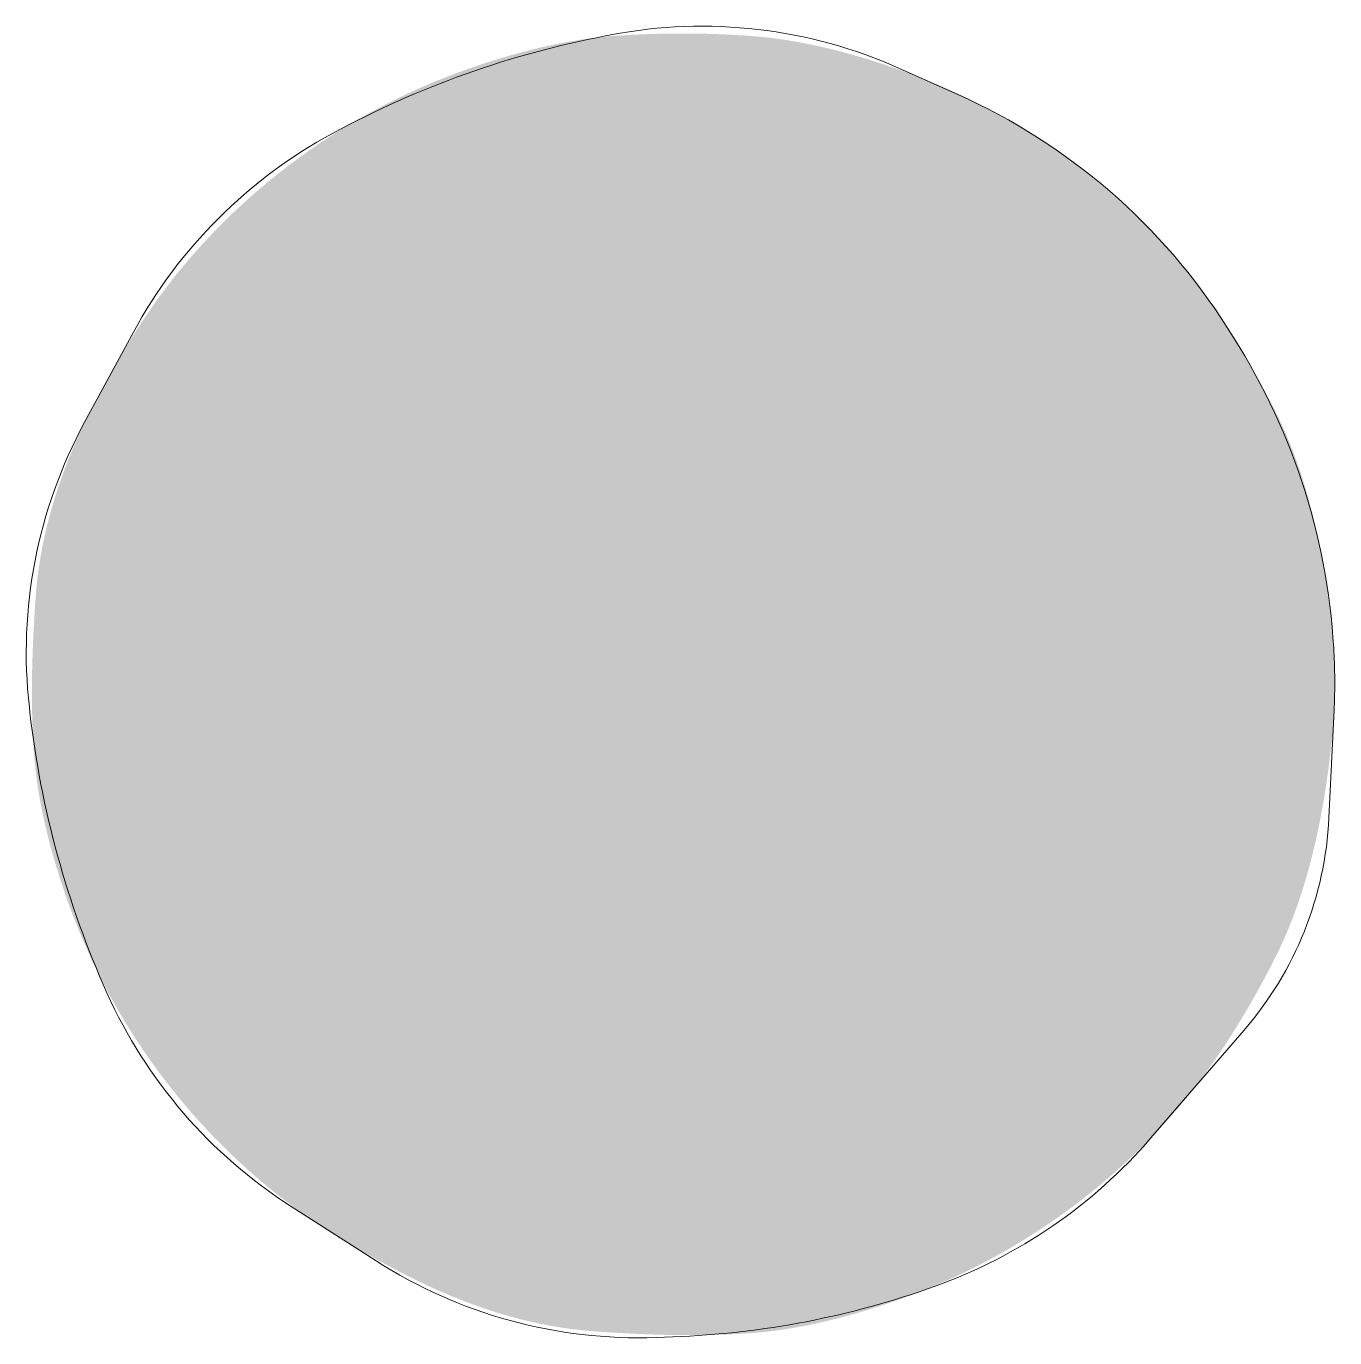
# Model space of a CAD drawing. Header units: inches. Extents: x 8.7 to 27.8, y 15.7 to 36.4.
# Drawn here: x 12.4937 to 12.7863, y 24.0565 to 24.3499 of the extents above; entities that cross this region are included whole.
import ezdxf

# ---------------------------------------------------------------- set-up
doc = ezdxf.new("R2010")
doc.units = ezdxf.units.IN
doc.header["$LTSCALE"] = 0.5
doc.header["$MEASUREMENT"] = 0
doc.layers.add('Layer 1', color=7, linetype='Continuous', lineweight=18)
doc.layers.add('None', color=7, linetype='Continuous', lineweight=5)

# ---------------------------------------------------------------- blocks, each defined once
blk = doc.blocks.new('Group-1')
at = {"layer": 'Layer 1', "linetype": 'Continuous', "lineweight": 0, "true_color": 0x1e1e1e}
blk.add_hatch(color=179, dxfattribs=at).paths.add_polyline_path([(12.78632, 24.20265), (12.78632, 24.19762), (12.78624, 24.19654), (12.78616, 24.19546), (12.78607, 24.19439), (12.78597, 24.19332), (12.78587, 24.19226), (12.78577, 24.19121), (12.78567, 24.19017), (12.78556, 24.18913), (12.78544, 24.1881), (12.78532, 24.18707), (12.7852, 24.18606), (12.78508, 24.18505), (12.78495, 24.18404), (12.78481, 24.18304), (12.78467, 24.18205), (12.78453, 24.18107), (12.78439, 24.18009), (12.78424, 24.17912), (12.78408, 24.17815), (12.78393, 24.17719), (12.78376, 24.17624), (12.7836, 24.1753), (12.78343, 24.17436), (12.78325, 24.17343), (12.78308, 24.1725), (12.7829, 24.17159), (12.78271, 24.17067), (12.78252, 24.16977), (12.78233, 24.16887), (12.78213, 24.16798), (12.78193, 24.1671), (12.78172, 24.16622), (12.78151, 24.16535), (12.7813, 24.16448), (12.78108, 24.16362), (12.78086, 24.16277), (12.78064, 24.16193), (12.78041, 24.16109), (12.78017, 24.16026), (12.77994, 24.15943), (12.7797, 24.15861), (12.77945, 24.1578), (12.7792, 24.157), (12.77895, 24.1562), (12.77869, 24.15541), (12.77843, 24.15462), (12.77817, 24.15384), (12.7779, 24.15307), (12.77762, 24.15231), (12.77735, 24.15155), (12.77707, 24.1508), (12.77678, 24.15005), (12.77649, 24.14931), (12.7762, 24.14858), (12.7759, 24.14786), (12.7756, 24.14714), (12.7753, 24.14643), (12.77499, 24.14572), (12.77468, 24.14502), (12.77436, 24.14433), (12.77404, 24.14365), (12.77371, 24.14297), (12.77339, 24.1423), (12.77305, 24.14163), (12.77272, 24.14097), (12.77238, 24.14032), (12.77205, 24.13966), (12.77171, 24.13901), (12.77137, 24.13837), (12.77103, 24.13772), (12.77069, 24.13708), (12.77035, 24.13645), (12.77001, 24.13582), (12.76967, 24.13519), (12.76932, 24.13456), (12.76898, 24.13394), (12.76864, 24.13332), (12.76829, 24.13271), (12.76794, 24.1321), (12.7676, 24.13149), (12.76725, 24.13088), (12.7669, 24.13028), (12.76655, 24.12968), (12.7662, 24.12909), (12.76585, 24.1285), (12.76549, 24.12791), (12.76514, 24.12733), (12.76479, 24.12675), (12.76443, 24.12617), (12.76408, 24.1256), (12.76372, 24.12503), (12.76336, 24.12446), (12.76301, 24.1239), (12.76265, 24.12334), (12.76229, 24.12278), (12.76193, 24.12223), (12.76157, 24.12168), (12.7612, 24.12114), (12.76084, 24.12059), (12.76048, 24.12006), (12.76011, 24.11952), (12.75975, 24.11899), (12.75938, 24.11846), (12.75901, 24.11794), (12.75864, 24.11741), (12.75828, 24.1169), (12.75791, 24.11638), (12.75754, 24.11587), (12.75716, 24.11536), (12.75679, 24.11486), (12.75642, 24.11436), (12.75604, 24.11386), (12.75567, 24.11337), (12.75529, 24.11288), (12.75492, 24.11239), (12.75454, 24.11191), (12.75416, 24.11143), (12.75378, 24.11095), (12.7534, 24.11048), (12.75302, 24.11001), (12.75264, 24.10954), (12.75226, 24.10908), (12.75188, 24.10862), (12.75149, 24.10817), (12.75111, 24.10771), (12.75072, 24.10727), (12.75034, 24.10682), (12.74995, 24.10638), (12.74956, 24.10594), (12.74917, 24.1055), (12.74878, 24.10507), (12.74839, 24.10463), (12.74799, 24.1042), (12.7476, 24.10377), (12.7472, 24.10334), (12.7468, 24.10291), (12.7464, 24.10249), (12.746, 24.10207), (12.74559, 24.10164), (12.74519, 24.10122), (12.74478, 24.1008), (12.74437, 24.10039), (12.74396, 24.09997), (12.74355, 24.09956), (12.74314, 24.09915), (12.74272, 24.09874), (12.74231, 24.09833), (12.74189, 24.09792), (12.74147, 24.09752), (12.74105, 24.09712), (12.74063, 24.09672), (12.7402, 24.09632), (12.73978, 24.09592), (12.73935, 24.09552), (12.73892, 24.09513), (12.73849, 24.09474), (12.73806, 24.09434), (12.73763, 24.09396), (12.73719, 24.09357), (12.73676, 24.09318), (12.73632, 24.0928), (12.73588, 24.09242), (12.73544, 24.09204), (12.73499, 24.09166), (12.73455, 24.09128), (12.7341, 24.0909), (12.73366, 24.09053), (12.73321, 24.09016), (12.73276, 24.08979), (12.73231, 24.08942), (12.73185, 24.08905), (12.7314, 24.08869), (12.73094, 24.08832), (12.73048, 24.08796), (12.73002, 24.0876), (12.72956, 24.08725), (12.7291, 24.08689), (12.72863, 24.08653), (12.72817, 24.08618), (12.7277, 24.08583), (12.72723, 24.08548), (12.72676, 24.08513), (12.72629, 24.08479), (12.72582, 24.08444), (12.72534, 24.0841), (12.72486, 24.08376), (12.72438, 24.08342), (12.7239, 24.08308), (12.72342, 24.08275), (12.72294, 24.08241), (12.72246, 24.08208), (12.72197, 24.08175), (12.72148, 24.08142), (12.72099, 24.08109), (12.7205, 24.08077), (12.72001, 24.08045), (12.71952, 24.08013), (12.71903, 24.07981), (12.71853, 24.07949), (12.71804, 24.07918), (12.71754, 24.07886), (12.71704, 24.07855), (12.71654, 24.07825), (12.71604, 24.07794), (12.71554, 24.07764), (12.71503, 24.07733), (12.71453, 24.07703), (12.71403, 24.07674), (12.71352, 24.07644), (12.71301, 24.07615), (12.7125, 24.07586), (12.71199, 24.07557), (12.71148, 24.07528), (12.71097, 24.07499), (12.71045, 24.07471), (12.70994, 24.07443), (12.70942, 24.07415), (12.7089, 24.07387), (12.70839, 24.0736), (12.70787, 24.07332), (12.70734, 24.07305), (12.70682, 24.07278), (12.7063, 24.07252), (12.70577, 24.07225), (12.70525, 24.07199), (12.70472, 24.07173), (12.70419, 24.07147), (12.70366, 24.07121), (12.70313, 24.07096), (12.7026, 24.07071), (12.70207, 24.07046), (12.70153, 24.07021), (12.701, 24.06996), (12.70046, 24.06972), (12.69992, 24.06948), (12.69938, 24.06924), (12.69884, 24.069), (12.6983, 24.06876), (12.69776, 24.06853), (12.69722, 24.0683), (12.69667, 24.06807), (12.69613, 24.06784), (12.69558, 24.06761), (12.69503, 24.06739), (12.69448, 24.06717), (12.69393, 24.06695), (12.69338, 24.06673), (12.69282, 24.06651), (12.69227, 24.0663), (12.69171, 24.06609), (12.69116, 24.06588), (12.6906, 24.06567), (12.69004, 24.06547), (12.68948, 24.06527), (12.68892, 24.06506), (12.68835, 24.06487), (12.68779, 24.06467), (12.68723, 24.06448), (12.68667, 24.06428), (12.68611, 24.0641), (12.68555, 24.06391), (12.685, 24.06373), (12.68445, 24.06354), (12.68389, 24.06337), (12.68334, 24.06319), (12.68279, 24.06302), (12.68225, 24.06285), (12.6817, 24.06268), (12.68115, 24.06251), (12.68061, 24.06235), (12.68007, 24.06219), (12.67953, 24.06203), (12.67899, 24.06188), (12.67846, 24.06172), (12.67792, 24.06157), (12.67739, 24.06143), (12.67685, 24.06128), (12.67632, 24.06114), (12.67579, 24.061), (12.67527, 24.06086), (12.67474, 24.06073), (12.67421, 24.0606), (12.67369, 24.06047), (12.67317, 24.06034), (12.67265, 24.06022), (12.67213, 24.06009), (12.67161, 24.05998), (12.6711, 24.05986), (12.67058, 24.05975), (12.67007, 24.05963), (12.66956, 24.05953), (12.66905, 24.05942), (12.66854, 24.05932), (12.66804, 24.05922), (12.66753, 24.05912), (12.66703, 24.05902), (12.66653, 24.05893), (12.66603, 24.05884), (12.66553, 24.05875), (12.66503, 24.05867), (12.66453, 24.05858), (12.66404, 24.0585), (12.66355, 24.05843), (12.66306, 24.05835), (12.66257, 24.05828), (12.66208, 24.05821), (12.66159, 24.05814), (12.66111, 24.05808), (12.66062, 24.05802), (12.66014, 24.05796), (12.65966, 24.0579), (12.65918, 24.05784), (12.6587, 24.05779), (12.65823, 24.05774), (12.65775, 24.0577), (12.65728, 24.05765), (12.65681, 24.05761), (12.65634, 24.05757), (12.65587, 24.05754), (12.6554, 24.0575), (12.65494, 24.05747), (12.65447, 24.05744), (12.654, 24.05741), (12.65352, 24.05739), (12.65304, 24.05736), (12.65256, 24.05733), (12.65208, 24.05731), (12.6516, 24.05729), (12.65111, 24.05726), (12.65062, 24.05724), (12.65013, 24.05722), (12.64964, 24.05721), (12.64914, 24.05719), (12.64864, 24.05717), (12.64814, 24.05716), (12.64763, 24.05715), (12.64713, 24.05713), (12.64662, 24.05712), (12.64611, 24.05711), (12.64559, 24.05711), (12.64508, 24.0571), (12.64456, 24.05709), (12.64403, 24.05709), (12.64351, 24.05708), (12.64298, 24.05708), (12.64246, 24.05708), (12.64192, 24.05708), (12.64139, 24.05708), (12.64085, 24.05708), (12.64032, 24.05709), (12.63978, 24.05709), (12.63923, 24.0571), (12.63869, 24.05711), (12.63814, 24.05712), (12.63759, 24.05713), (12.63703, 24.05714), (12.63648, 24.05715), (12.63592, 24.05716), (12.63536, 24.05718), (12.63479, 24.05719), (12.63423, 24.05721), (12.63366, 24.05723), (12.63309, 24.05725), (12.63252, 24.05727), (12.63194, 24.05729), (12.63136, 24.05732), (12.63078, 24.05734), (12.6302, 24.05737), (12.62962, 24.05739), (12.62903, 24.05742), (12.62844, 24.05745), (12.62784, 24.05748), (12.62725, 24.05751), (12.62665, 24.05755), (12.62605, 24.05758), (12.62545, 24.05762), (12.62484, 24.05765), (12.62424, 24.05769), (12.62363, 24.05773), (12.62301, 24.05777), (12.6224, 24.05781), (12.62178, 24.05786), (12.62116, 24.0579), (12.62054, 24.05795), (12.61992, 24.05799), (12.61929, 24.05805), (12.61867, 24.0581), (12.61804, 24.05817), (12.61741, 24.05823), (12.61679, 24.0583), (12.61616, 24.05838), (12.61553, 24.05846), (12.6149, 24.05854), (12.61428, 24.05863), (12.61365, 24.05872), (12.61302, 24.05882), (12.61238, 24.05892), (12.61175, 24.05903), (12.61112, 24.05914), (12.61049, 24.05926), (12.60986, 24.05938), (12.60922, 24.0595), (12.60859, 24.05963), (12.60795, 24.05977), (12.60732, 24.0599), (12.60668, 24.06005), (12.60604, 24.06019), (12.60541, 24.06035), (12.60477, 24.0605), (12.60413, 24.06066), (12.60349, 24.06083), (12.60285, 24.061), (12.60221, 24.06117), (12.60157, 24.06135), (12.60093, 24.06153), (12.60029, 24.06172), (12.59965, 24.06191), (12.599, 24.06211), (12.59836, 24.06231), (12.59771, 24.06252), (12.59707, 24.06273), (12.59642, 24.06294), (12.59578, 24.06316), (12.59513, 24.06339), (12.59448, 24.06361), (12.59384, 24.06385), (12.59319, 24.06408), (12.59254, 24.06433), (12.59189, 24.06457), (12.59124, 24.06482), (12.59059, 24.06508), (12.58994, 24.06534), (12.58929, 24.0656), (12.58863, 24.06587), (12.58798, 24.06614), (12.58733, 24.06642), (12.58667, 24.0667), (12.58602, 24.06699), (12.58536, 24.06728), (12.58471, 24.06758), (12.58405, 24.06788), (12.58339, 24.06818), (12.58274, 24.06849), (12.58208, 24.06881), (12.58142, 24.06912), (12.58076, 24.06945), (12.5801, 24.06977), (12.57944, 24.07011), (12.57878, 24.07044), (12.57812, 24.07078), (12.57747, 24.07111), (12.57682, 24.07145), (12.57618, 24.07179), (12.57554, 24.07212), (12.5749, 24.07246), (12.57426, 24.0728), (12.57363, 24.07315), (12.573, 24.07349), (12.57238, 24.07383), (12.57176, 24.07417), (12.57114, 24.07452), (12.57052, 24.07486), (12.56991, 24.07521), (12.56931, 24.07556), (12.5687, 24.0759), (12.5681, 24.07625), (12.5675, 24.0766), (12.56691, 24.07695), (12.56632, 24.0773), (12.56573, 24.07766), (12.56515, 24.07801), (12.56457, 24.07836), (12.56399, 24.07872), (12.56342, 24.07907), (12.56285, 24.07943), (12.56229, 24.07979), (12.56172, 24.08014), (12.56117, 24.0805), (12.56061, 24.08086), (12.56006, 24.08122), (12.55951, 24.08158), (12.55896, 24.08195), (12.55842, 24.08231), (12.55788, 24.08267), (12.55735, 24.08304), (12.55682, 24.0834), (12.55629, 24.08377), (12.55576, 24.08414), (12.55524, 24.0845), (12.55473, 24.08487), (12.55421, 24.08524), (12.5537, 24.08561), (12.55319, 24.08598), (12.55269, 24.08636), (12.55219, 24.08673), (12.55169, 24.0871), (12.5512, 24.08748), (12.55071, 24.08785), (12.55022, 24.08823), (12.54974, 24.08861), (12.54926, 24.08898), (12.54878, 24.08936), (12.54831, 24.08974), (12.54784, 24.09012), (12.54738, 24.0905), (12.54691, 24.09089), (12.54646, 24.09127), (12.546, 24.09165), (12.54555, 24.09204), (12.5451, 24.09242), (12.54465, 24.09281), (12.54421, 24.0932), (12.54377, 24.09358), (12.54334, 24.09397), (12.5429, 24.09437), (12.54247, 24.09476), (12.54203, 24.09515), (12.5416, 24.09555), (12.54118, 24.09595), (12.54075, 24.09635), (12.54032, 24.09675), (12.5399, 24.09715), (12.53948, 24.09755), (12.53906, 24.09796), (12.53864, 24.09837), (12.53822, 24.09877), (12.53781, 24.09918), (12.53739, 24.0996), (12.53698, 24.10001), (12.53657, 24.10042), (12.53617, 24.10084), (12.53576, 24.10126), (12.53535, 24.10168), (12.53495, 24.1021), (12.53455, 24.10252), (12.53415, 24.10295), (12.53375, 24.10337), (12.53336, 24.1038), (12.53296, 24.10423), (12.53257, 24.10466), (12.53218, 24.10509), (12.53179, 24.10552), (12.5314, 24.10596), (12.53102, 24.10639), (12.53063, 24.10683), (12.53025, 24.10727), (12.52987, 24.10771), (12.52949, 24.10815), (12.52912, 24.1086), (12.52874, 24.10904), (12.52837, 24.10949), (12.52799, 24.10994), (12.52762, 24.11039), (12.52726, 24.11084), (12.52689, 24.1113), (12.52652, 24.11175), (12.52616, 24.11221), (12.5258, 24.11267), (12.52544, 24.11313), (12.52508, 24.11359), (12.52473, 24.11405), (12.52437, 24.11452), (12.52402, 24.11498), (12.52367, 24.11545), (12.52332, 24.11592), (12.52297, 24.11639), (12.52262, 24.11686), (12.52228, 24.11733), (12.52194, 24.11781), (12.5216, 24.11829), (12.52126, 24.11877), (12.52092, 24.11925), (12.52058, 24.11973), (12.52025, 24.12021), (12.51992, 24.12069), (12.51959, 24.12118), (12.51926, 24.12167), (12.51893, 24.12216), (12.51861, 24.12265), (12.51828, 24.12314), (12.51796, 24.12363), (12.51765, 24.12412), (12.51733, 24.12462), (12.51702, 24.12511), (12.5167, 24.12561), (12.51639, 24.12611), (12.51608, 24.12661), (12.51578, 24.12711), (12.51547, 24.12761), (12.51517, 24.12812), (12.51487, 24.12862), (12.51458, 24.12912), (12.51428, 24.12963), (12.51399, 24.13014), (12.51369, 24.13065), (12.51341, 24.13116), (12.51312, 24.13167), (12.51283, 24.13218), (12.51255, 24.1327), (12.51227, 24.13321), (12.51199, 24.13373), (12.51171, 24.13425), (12.51144, 24.13476), (12.51116, 24.13528), (12.51089, 24.13581), (12.51062, 24.13633), (12.51036, 24.13685), (12.51009, 24.13738), (12.50983, 24.1379), (12.50957, 24.13843), (12.50931, 24.13896), (12.50905, 24.13949), (12.5088, 24.14002), (12.50855, 24.14055), (12.5083, 24.14108), (12.50805, 24.14162), (12.5078, 24.14215), (12.50756, 24.14269), (12.50732, 24.14323), (12.50708, 24.14376), (12.50684, 24.1443), (12.5066, 24.14485), (12.50637, 24.14539), (12.50614, 24.14593), (12.50591, 24.14648), (12.50568, 24.14702), (12.50545, 24.14757), (12.50523, 24.14812), (12.50501, 24.14867), (12.50479, 24.14922), (12.50457, 24.14977), (12.50436, 24.15033), (12.50414, 24.15088), (12.50393, 24.15144), (12.50372, 24.15199), (12.50352, 24.15255), (12.50331, 24.15311), (12.50311, 24.15367), (12.50291, 24.15423), (12.50271, 24.1548), (12.50251, 24.15536), (12.50232, 24.15592), (12.50213, 24.15648), (12.50194, 24.15704), (12.50175, 24.15759), (12.50157, 24.15815), (12.50139, 24.1587), (12.50121, 24.15926), (12.50103, 24.15981), (12.50086, 24.16035), (12.50069, 24.1609), (12.50052, 24.16145), (12.50035, 24.16199), (12.50019, 24.16254), (12.50003, 24.16308), (12.49987, 24.16362), (12.49972, 24.16416), (12.49957, 24.16469), (12.49942, 24.16523), (12.49927, 24.16576), (12.49912, 24.16629), (12.49898, 24.16682), (12.49884, 24.16735), (12.49871, 24.16788), (12.49857, 24.16841), (12.49844, 24.16893), (12.49831, 24.16946), (12.49818, 24.16998), (12.49806, 24.1705), (12.49794, 24.17102), (12.49782, 24.17153), (12.4977, 24.17205), (12.49759, 24.17256), (12.49748, 24.17307), (12.49737, 24.17359), (12.49726, 24.17409), (12.49716, 24.1746), (12.49706, 24.17511), (12.49696, 24.17561), (12.49687, 24.17612), (12.49677, 24.17662), (12.49668, 24.17712), (12.49659, 24.17762), (12.49651, 24.17811), (12.49643, 24.17861), (12.49635, 24.1791), (12.49627, 24.1796), (12.49619, 24.18009), (12.49612, 24.18058), (12.49605, 24.18107), (12.49599, 24.18155), (12.49592, 24.18204), (12.49586, 24.18252), (12.4958, 24.183), (12.49574, 24.18348), (12.49569, 24.18396), (12.49564, 24.18444), (12.49559, 24.18491), (12.49554, 24.18539), (12.4955, 24.18586), (12.49546, 24.18633), (12.49542, 24.1868), (12.49538, 24.18727), (12.49535, 24.18774), (12.49532, 24.1882), (12.49529, 24.18867), (12.49526, 24.18915), (12.49523, 24.18962), (12.4952, 24.1901), (12.49518, 24.19058), (12.49515, 24.19106), (12.49513, 24.19154), (12.49511, 24.19203), (12.49509, 24.19252), (12.49507, 24.19301), (12.49505, 24.19351), (12.49503, 24.194), (12.49502, 24.1945), (12.495, 24.195), (12.49499, 24.19551), (12.49498, 24.19601), (12.49497, 24.19652), (12.49496, 24.19703), (12.49495, 24.19755), (12.49494, 24.19806), (12.49494, 24.19858), (12.49493, 24.1991), (12.49493, 24.19963), (12.49493, 24.20015), (12.49493, 24.20068), (12.49493, 24.20121), (12.49493, 24.20175), (12.49493, 24.20228), (12.49493, 24.20282), (12.49494, 24.20336), (12.49494, 24.20391), (12.49495, 24.20445), (12.49496, 24.205), (12.49497, 24.20555), (12.49498, 24.2061), (12.49499, 24.20666), (12.49501, 24.20722), (12.49502, 24.20778), (12.49504, 24.20834), (12.49506, 24.20891), (12.49507, 24.20947), (12.49509, 24.21005), (12.49512, 24.21062), (12.49514, 24.21119), (12.49516, 24.21177), (12.49519, 24.21235), (12.49521, 24.21293), (12.49524, 24.21352), (12.49527, 24.21411), (12.4953, 24.2147), (12.49533, 24.21529), (12.49536, 24.21589), (12.49539, 24.21648), (12.49543, 24.21708), (12.49546, 24.21768), (12.4955, 24.21829), (12.49554, 24.2189), (12.49558, 24.21951), (12.49562, 24.22012), (12.49566, 24.22073), (12.4957, 24.22135), (12.49574, 24.22197), (12.49579, 24.22259), (12.49584, 24.22322), (12.49589, 24.22384), (12.49595, 24.22447), (12.49601, 24.22509), (12.49608, 24.22572), (12.49615, 24.22634), (12.49622, 24.22697), (12.4963, 24.2276), (12.49639, 24.22823), (12.49647, 24.22886), (12.49657, 24.22948), (12.49667, 24.23011), (12.49677, 24.23075), (12.49687, 24.23138), (12.49699, 24.23201), (12.4971, 24.23264), (12.49722, 24.23327), (12.49735, 24.23391), (12.49747, 24.23454), (12.49761, 24.23518), (12.49775, 24.23581), (12.49789, 24.23645), (12.49804, 24.23708), (12.49819, 24.23772), (12.49834, 24.23836), (12.49851, 24.239), (12.49867, 24.23964), (12.49884, 24.24028), (12.49901, 24.24092), (12.49919, 24.24156), (12.49938, 24.2422), (12.49956, 24.24284), (12.49976, 24.24348), (12.49995, 24.24412), (12.50015, 24.24477), (12.50036, 24.24541), (12.50057, 24.24606), (12.50078, 24.2467), (12.501, 24.24735), (12.50123, 24.248), (12.50146, 24.24864), (12.50169, 24.24929), (12.50193, 24.24994), (12.50217, 24.25059), (12.50241, 24.25124), (12.50266, 24.25189), (12.50292, 24.25254), (12.50318, 24.25319), (12.50344, 24.25384), (12.50371, 24.25449), (12.50399, 24.25515), (12.50426, 24.2558), (12.50454, 24.25645), (12.50483, 24.25711), (12.50512, 24.25776), (12.50542, 24.25842), (12.50572, 24.25908), (12.50602, 24.25973), (12.50633, 24.26039), (12.50665, 24.26105), (12.50696, 24.26171), (12.50729, 24.26237), (12.50761, 24.26303), (12.50795, 24.26369), (12.50828, 24.26435), (12.50862, 24.265), (12.50895, 24.26565), (12.50929, 24.2663), (12.50963, 24.26695), (12.50996, 24.26759), (12.5103, 24.26823), (12.51064, 24.26886), (12.51099, 24.2695), (12.51133, 24.27012), (12.51167, 24.27075), (12.51201, 24.27137), (12.51236, 24.27199), (12.5127, 24.2726), (12.51305, 24.27321), (12.5134, 24.27382), (12.51374, 24.27442), (12.51409, 24.27502), (12.51444, 24.27562), (12.51479, 24.27622), (12.51514, 24.27681), (12.5155, 24.27739), (12.51585, 24.27798), (12.5162, 24.27855), (12.51656, 24.27913), (12.51691, 24.2797), (12.51727, 24.28027), (12.51762, 24.28084), (12.51798, 24.2814), (12.51834, 24.28196), (12.5187, 24.28252), (12.51906, 24.28307), (12.51942, 24.28362), (12.51978, 24.28416), (12.52015, 24.2847), (12.52051, 24.28524), (12.52087, 24.28578), (12.52124, 24.28631), (12.52161, 24.28684), (12.52197, 24.28736), (12.52234, 24.28788), (12.52271, 24.2884), (12.52308, 24.28891), (12.52345, 24.28943), (12.52382, 24.28993), (12.52419, 24.29044), (12.52457, 24.29094), (12.52494, 24.29143), (12.52531, 24.29193), (12.52569, 24.29242), (12.52607, 24.2929), (12.52644, 24.29339), (12.52682, 24.29387), (12.5272, 24.29434), (12.52758, 24.29482), (12.52796, 24.29528), (12.52834, 24.29575), (12.52872, 24.29621), (12.5291, 24.29667), (12.52949, 24.29713), (12.52987, 24.29758), (12.53026, 24.29803), (12.53064, 24.29847), (12.53103, 24.29891), (12.53142, 24.29935), (12.53181, 24.29979), (12.5322, 24.30023), (12.53259, 24.30066), (12.53299, 24.30109), (12.53338, 24.30152), (12.53378, 24.30195), (12.53418, 24.30238), (12.53458, 24.3028), (12.53498, 24.30323), (12.53539, 24.30365), (12.53579, 24.30407), (12.5362, 24.30449), (12.53661, 24.30491), (12.53702, 24.30532), (12.53743, 24.30573), (12.53784, 24.30614), (12.53826, 24.30655), (12.53867, 24.30696), (12.53909, 24.30737), (12.53951, 24.30777), (12.53993, 24.30818), (12.54036, 24.30858), (12.54078, 24.30898), (12.5412, 24.30938), (12.54163, 24.30977), (12.54206, 24.31017), (12.54249, 24.31056), (12.54292, 24.31095), (12.54336, 24.31134), (12.54379, 24.31173), (12.54423, 24.31211), (12.54467, 24.3125), (12.5451, 24.31288), (12.54555, 24.31326), (12.54599, 24.31364), (12.54643, 24.31401), (12.54688, 24.31439), (12.54733, 24.31476), (12.54777, 24.31513), (12.54822, 24.31551), (12.54868, 24.31587), (12.54913, 24.31624), (12.54959, 24.31661), (12.55004, 24.31697), (12.5505, 24.31733), (12.55096, 24.31769), (12.55142, 24.31805), (12.55188, 24.3184), (12.55235, 24.31876), (12.55281, 24.31911), (12.55328, 24.31946), (12.55375, 24.31981), (12.55422, 24.32016), (12.55469, 24.32051), (12.55517, 24.32085), (12.55564, 24.32119), (12.55612, 24.32153), (12.5566, 24.32187), (12.55708, 24.32221), (12.55756, 24.32255), (12.55804, 24.32288), (12.55853, 24.32321), (12.55901, 24.32354), (12.5595, 24.32387), (12.55999, 24.3242), (12.56048, 24.32452), (12.56097, 24.32485), (12.56146, 24.32517), (12.56196, 24.32549), (12.56245, 24.3258), (12.56295, 24.32612), (12.56344, 24.32643), (12.56394, 24.32674), (12.56444, 24.32705), (12.56494, 24.32735), (12.56544, 24.32766), (12.56595, 24.32796), (12.56645, 24.32826), (12.56696, 24.32856), (12.56746, 24.32885), (12.56797, 24.32915), (12.56848, 24.32944), (12.56899, 24.32973), (12.5695, 24.33001), (12.57002, 24.3303), (12.57053, 24.33058), (12.57104, 24.33086), (12.57156, 24.33114), (12.57208, 24.33142), (12.5726, 24.3317), (12.57312, 24.33197), (12.57364, 24.33224), (12.57416, 24.33251), (12.57468, 24.33278), (12.57521, 24.33304), (12.57573, 24.3333), (12.57626, 24.33356), (12.57679, 24.33382), (12.57732, 24.33408), (12.57785, 24.33433), (12.57838, 24.33459), (12.57891, 24.33484), (12.57945, 24.33509), (12.57998, 24.33533), (12.58052, 24.33558), (12.58106, 24.33582), (12.5816, 24.33606), (12.58214, 24.3363), (12.58268, 24.33653), (12.58322, 24.33677), (12.58377, 24.337), (12.58431, 24.33723), (12.58486, 24.33746), (12.5854, 24.33768), (12.58595, 24.3379), (12.5865, 24.33813), (12.58705, 24.33835), (12.58761, 24.33856), (12.58816, 24.33878), (12.58871, 24.33899), (12.58927, 24.3392), (12.58983, 24.33941), (12.59039, 24.33962), (12.59094, 24.33982), (12.59151, 24.34003), (12.59207, 24.34023), (12.59263, 24.34043), (12.59319, 24.34062), (12.59375, 24.34082), (12.59431, 24.34101), (12.59487, 24.3412), (12.59543, 24.34138), (12.59598, 24.34157), (12.59654, 24.34175), (12.59709, 24.34193), (12.59764, 24.3421), (12.59819, 24.34228), (12.59874, 24.34245), (12.59928, 24.34262), (12.59983, 24.34278), (12.60037, 24.34294), (12.60091, 24.3431), (12.60145, 24.34326), (12.60199, 24.34342), (12.60253, 24.34357), (12.60306, 24.34372), (12.6036, 24.34387), (12.60413, 24.34401), (12.60466, 24.34415), (12.60519, 24.34429), (12.60572, 24.34443), (12.60624, 24.34457), (12.60677, 24.3447), (12.60729, 24.34483), (12.60781, 24.34495), (12.60833, 24.34508), (12.60885, 24.3452), (12.60937, 24.34532), (12.60988, 24.34543), (12.6104, 24.34555), (12.61091, 24.34566), (12.61142, 24.34577), (12.61193, 24.34587), (12.61244, 24.34598), (12.61295, 24.34608), (12.61345, 24.34618), (12.61395, 24.34627), (12.61446, 24.34636), (12.61496, 24.34645), (12.61545, 24.34654), (12.61595, 24.34663), (12.61645, 24.34671), (12.61694, 24.34679), (12.61744, 24.34687), (12.61793, 24.34694), (12.61842, 24.34701), (12.6189, 24.34708), (12.61939, 24.34715), (12.61988, 24.34722), (12.62036, 24.34728), (12.62084, 24.34734), (12.62132, 24.34739), (12.6218, 24.34745), (12.62228, 24.3475), (12.62275, 24.34755), (12.62323, 24.3476), (12.6237, 24.34764), (12.62417, 24.34768), (12.62464, 24.34772), (12.62511, 24.34776), (12.62558, 24.34779), (12.62604, 24.34782), (12.62651, 24.34785), (12.62698, 24.34788), (12.62744, 24.34791), (12.62791, 24.34794), (12.62837, 24.34796), (12.62884, 24.34799), (12.62931, 24.34801), (12.62977, 24.34804), (12.63024, 24.34806), (12.6307, 24.34808), (12.63117, 24.3481), (12.63164, 24.34812), (12.6321, 24.34814), (12.63257, 24.34816), (12.63303, 24.34817), (12.6335, 24.34819), (12.63397, 24.3482), (12.63443, 24.34822), (12.6349, 24.34823), (12.63537, 24.34824), (12.63583, 24.34825), (12.6363, 24.34826), (12.63676, 24.34827), (12.63723, 24.34828), (12.6377, 24.34828), (12.63816, 24.34829), (12.63863, 24.34829), (12.63909, 24.3483), (12.63956, 24.3483), (12.64003, 24.3483), (12.64049, 24.3483), (12.64096, 24.3483), (12.64142, 24.3483), (12.64189, 24.34829), (12.64236, 24.34829), (12.64282, 24.34829), (12.64329, 24.34828), (12.64376, 24.34827), (12.64422, 24.34827), (12.64469, 24.34826), (12.64515, 24.34825), (12.64562, 24.34824), (12.64609, 24.34822), (12.64655, 24.34821), (12.64702, 24.3482), (12.64748, 24.34818), (12.64795, 24.34817), (12.64842, 24.34815), (12.64888, 24.34813), (12.64935, 24.34811), (12.64981, 24.34809), (12.65028, 24.34807), (12.65075, 24.34805), (12.65121, 24.34803), (12.65168, 24.348), (12.65215, 24.34798), (12.65261, 24.34795), (12.65308, 24.34792), (12.65354, 24.3479), (12.65401, 24.34787), (12.65448, 24.34784), (12.65494, 24.34781), (12.65541, 24.34777), (12.65588, 24.34774), (12.65634, 24.3477), (12.65681, 24.34766), (12.65729, 24.34762), (12.65776, 24.34758), (12.65823, 24.34753), (12.65871, 24.34748), (12.65919, 24.34743), (12.65967, 24.34738), (12.66015, 24.34732), (12.66063, 24.34726), (12.66111, 24.3472), (12.6616, 24.34713), (12.66208, 24.34706), (12.66257, 24.34699), (12.66306, 24.34692), (12.66355, 24.34685), (12.66405, 24.34677), (12.66454, 24.34669), (12.66504, 24.3466), (12.66554, 24.34652), (12.66603, 24.34643), (12.66653, 24.34634), (12.66704, 24.34625), (12.66754, 24.34615), (12.66805, 24.34605), (12.66855, 24.34595), (12.66906, 24.34585), (12.66957, 24.34574), (12.67008, 24.34563), (12.67059, 24.34552), (12.67111, 24.34541), (12.67162, 24.34529), (12.67214, 24.34517), (12.67266, 24.34505), (12.67318, 24.34493), (12.6737, 24.3448), (12.67423, 24.34467), (12.67475, 24.34454), (12.67528, 24.3444), (12.67581, 24.34427), (12.67634, 24.34413), (12.67687, 24.34398), (12.6774, 24.34384), (12.67793, 24.34369), (12.67847, 24.34354), (12.67901, 24.34339), (12.67955, 24.34323), (12.68009, 24.34308), (12.68063, 24.34292), (12.68117, 24.34275), (12.68172, 24.34259), (12.68226, 24.34242), (12.68281, 24.34225), (12.68336, 24.34208), (12.68391, 24.3419), (12.68446, 24.34172), (12.68502, 24.34154), (12.68557, 24.34136), (12.68613, 24.34117), (12.68669, 24.34098), (12.68725, 24.34079), (12.68781, 24.3406), (12.68837, 24.3404), (12.68894, 24.3402), (12.6895, 24.34), (12.69006, 24.3398), (12.69062, 24.33959), (12.69118, 24.33939), (12.69174, 24.33918), (12.69229, 24.33896), (12.69285, 24.33875), (12.6934, 24.33854), (12.69395, 24.33832), (12.6945, 24.3381), (12.69505, 24.33788), (12.6956, 24.33765), (12.69615, 24.33743), (12.6967, 24.3372), (12.69724, 24.33697), (12.69779, 24.33674), (12.69833, 24.33651), (12.69887, 24.33627), (12.69941, 24.33603), (12.69995, 24.33579), (12.70049, 24.33555), (12.70103, 24.33531), (12.70156, 24.33506), (12.7021, 24.33481), (12.70263, 24.33456), (12.70316, 24.33431), (12.70369, 24.33405), (12.70422, 24.3338), (12.70475, 24.33354), (12.70528, 24.33328), (12.7058, 24.33301), (12.70633, 24.33275), (12.70685, 24.33248), (12.70737, 24.33221), (12.7079, 24.33194), (12.70841, 24.33167), (12.70893, 24.33139), (12.70945, 24.33112), (12.70997, 24.33084), (12.71048, 24.33056), (12.711, 24.33027), (12.71151, 24.32999), (12.71202, 24.3297), (12.71253, 24.32941), (12.71304, 24.32912), (12.71355, 24.32883), (12.71406, 24.32853), (12.71456, 24.32823), (12.71506, 24.32793), (12.71557, 24.32763), (12.71607, 24.32733), (12.71657, 24.32702), (12.71707, 24.32671), (12.71757, 24.3264), (12.71807, 24.32609), (12.71856, 24.32578), (12.71906, 24.32546), (12.71955, 24.32514), (12.72004, 24.32482), (12.72053, 24.3245), (12.72102, 24.32417), (12.72151, 24.32385), (12.722, 24.32352), (12.72248, 24.32319), (12.72297, 24.32286), (12.72345, 24.32252), (12.72393, 24.32219), (12.72441, 24.32185), (12.72489, 24.32151), (12.72537, 24.32117), (12.72584, 24.32082), (12.72632, 24.32048), (12.72679, 24.32013), (12.72726, 24.31979), (12.72773, 24.31944), (12.7282, 24.31909), (12.72866, 24.31873), (12.72913, 24.31838), (12.72959, 24.31802), (12.73005, 24.31766), (12.73051, 24.3173), (12.73097, 24.31694), (12.73142, 24.31658), (12.73188, 24.31621), (12.73233, 24.31585), (12.73278, 24.31548), (12.73323, 24.31511), (12.73368, 24.31474), (12.73413, 24.31436), (12.73458, 24.31399), (12.73502, 24.31361), (12.73546, 24.31323), (12.7359, 24.31285), (12.73634, 24.31247), (12.73678, 24.31208), (12.73722, 24.3117), (12.73765, 24.31131), (12.73809, 24.31092), (12.73852, 24.31053), (12.73895, 24.31014), (12.73938, 24.30974), (12.7398, 24.30935), (12.74023, 24.30895), (12.74065, 24.30855), (12.74108, 24.30815), (12.7415, 24.30775), (12.74192, 24.30734), (12.74233, 24.30694), (12.74275, 24.30653), (12.74316, 24.30612), (12.74358, 24.30571), (12.74399, 24.30529), (12.7444, 24.30488), (12.74481, 24.30446), (12.74521, 24.30404), (12.74562, 24.30362), (12.74602, 24.3032), (12.74643, 24.30278), (12.74683, 24.30235), (12.74723, 24.30193), (12.74762, 24.3015), (12.74802, 24.30107), (12.74841, 24.30063), (12.74881, 24.3002), (12.7492, 24.29976), (12.74959, 24.29933), (12.74998, 24.29889), (12.75036, 24.29845), (12.75075, 24.298), (12.75114, 24.29755), (12.75152, 24.2971), (12.7519, 24.29664), (12.75229, 24.29619), (12.75267, 24.29572), (12.75305, 24.29526), (12.75343, 24.29479), (12.75381, 24.29431), (12.75419, 24.29384), (12.75457, 24.29336), (12.75495, 24.29287), (12.75532, 24.29239), (12.7557, 24.2919), (12.75607, 24.2914), (12.75645, 24.29091), (12.75682, 24.2904), (12.75719, 24.2899), (12.75756, 24.28939), (12.75794, 24.28888), (12.75831, 24.28837), (12.75867, 24.28785), (12.75904, 24.28733), (12.75941, 24.2868), (12.75978, 24.28627), (12.76014, 24.28574), (12.76051, 24.2852), (12.76087, 24.28467), (12.76124, 24.28412), (12.7616, 24.28358), (12.76196, 24.28303), (12.76232, 24.28247), (12.76268, 24.28192), (12.76304, 24.28136), (12.7634, 24.28079), (12.76376, 24.28023), (12.76412, 24.27966), (12.76447, 24.27908), (12.76483, 24.27851), (12.76518, 24.27792), (12.76554, 24.27734), (12.76589, 24.27675), (12.76624, 24.27616), (12.76659, 24.27557), (12.76694, 24.27497), (12.76729, 24.27437), (12.76764, 24.27376), (12.76799, 24.27315), (12.76834, 24.27254), (12.76868, 24.27192), (12.76903, 24.2713), (12.76937, 24.27068), (12.76972, 24.27006), (12.77006, 24.26943), (12.7704, 24.26879), (12.77074, 24.26816), (12.77108, 24.26752), (12.77142, 24.26687), (12.77176, 24.26623), (12.7721, 24.26558), (12.77244, 24.26492), (12.77278, 24.26426), (12.77311, 24.2636), (12.77345, 24.26294), (12.77377, 24.26226), (12.7741, 24.26159), (12.77442, 24.2609), (12.77474, 24.26021), (12.77505, 24.25951), (12.77536, 24.2588), (12.77567, 24.25809), (12.77597, 24.25737), (12.77626, 24.25665), (12.77656, 24.25591), (12.77685, 24.25518), (12.77713, 24.25443), (12.77741, 24.25368), (12.77769, 24.25292), (12.77796, 24.25215), (12.77823, 24.25138), (12.7785, 24.25061), (12.77876, 24.24982), (12.77901, 24.24903), (12.77927, 24.24823), (12.77952, 24.24743), (12.77976, 24.24662), (12.78, 24.2458), (12.78024, 24.24497), (12.78047, 24.24414), (12.7807, 24.2433), (12.78092, 24.24246), (12.78114, 24.24161), (12.78136, 24.24075), (12.78157, 24.23989), (12.78178, 24.23902), (12.78199, 24.23814), (12.78219, 24.23726), (12.78238, 24.23637), (12.78258, 24.23547), (12.78276, 24.23456), (12.78295, 24.23365), (12.78313, 24.23274), (12.7833, 24.23181), (12.78348, 24.23088), (12.78365, 24.22995), (12.78381, 24.229), (12.78397, 24.22805), (12.78413, 24.2271), (12.78428, 24.22614), (12.78443, 24.22517), (12.78457, 24.22419), (12.78471, 24.22321), (12.78485, 24.22222), (12.78498, 24.22122), (12.78511, 24.22022), (12.78523, 24.21921), (12.78535, 24.21819), (12.78546, 24.21717), (12.78558, 24.21614), (12.78568, 24.21511), (12.78579, 24.21406), (12.78589, 24.21302), (12.78598, 24.21196), (12.78607, 24.2109), (12.78616, 24.20983), (12.78625, 24.20875), (12.78632, 24.20767)])
at = {"layer": 'Layer 1', "flags": 128}
blk.add_lwpolyline([(12.78632, 24.20265, -0.012015), (12.78619, 24.19695), (12.78503, 24.17279, -0.167618), (12.76605, 24.12531), (12.74521, 24.10119, -0.128887), (12.69698, 24.06804, -0.077556), (12.63829, 24.0567), (12.63453, 24.05656, -0.152714), (12.57191, 24.07369), (12.55289, 24.08588, -0.145689), (12.51169, 24.13368, -0.077317), (12.49447, 24.19643), (12.49435, 24.19755, -0.153692), (12.50672, 24.26133), (12.51763, 24.28147, -0.145458), (12.56212, 24.32595, -0.076922), (12.62321, 24.34776), (12.62444, 24.348, -0.153751), (12.68899, 24.34049), (12.702, 24.33466, -0.147231), (12.76229, 24.2825), (12.7637, 24.28028, -0.131659), (12.7862, 24.20838), (12.78621, 24.20834, -0.010391), (12.78632, 24.20265)], format="xyb", dxfattribs=at)

msp = doc.modelspace()

# ---------------------------------------------------------------- block references
at = {"layer": 'None', "color": 7}
msp.add_blockref('Group-1', (0, 0), dxfattribs=at)

doc.saveas('drawing.dxf')
